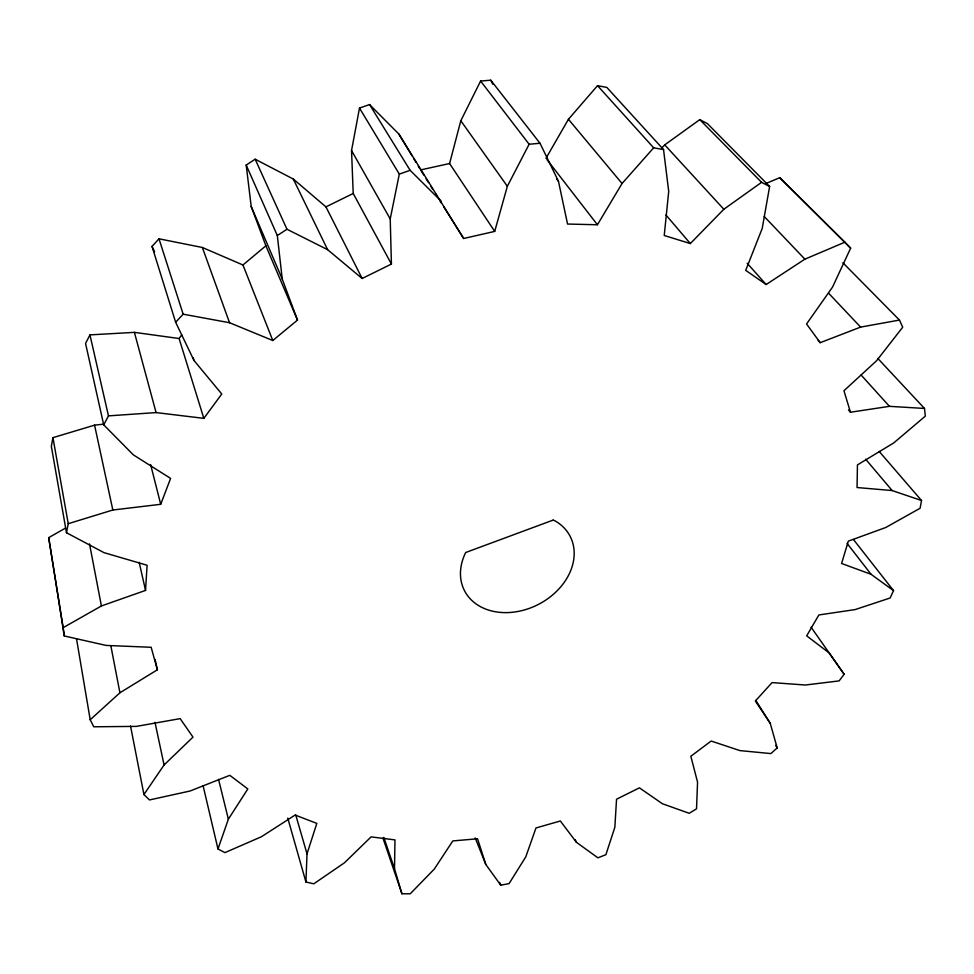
<?xml version="1.0" encoding="UTF-8"?>
<svg xmlns="http://www.w3.org/2000/svg" width="974" height="974" viewBox="0 0 974 974"><rect width="100%" height="100%" fill="white"/><g stroke="black" fill="none" stroke-linecap="round" stroke-linejoin="round"><path stroke-width="1.46" d="M755.824 700.416L770.227 723.28L777.203 747.922L770.884 753.584L739.936 750.601L711.142 741.044L690.834 756.274L697.554 782.146L696.52 808.822L689.215 813.302L662.417 803.745L639.407 787.844L616.542 799.216L614.85 827.328L605.877 854.709L597.89 857.826L576.45 842.315L560.342 820.985L535.98 827.961L525.777 856.876L509.085 883.601L500.77 885.208L485.807 864.486L477.564 838.784L452.825 840.927L434.246 869.137L410.224 893.791L401.921 893.755L394.507 868.735L394.969 839.892L371.082 836.885L344.528 862.733L313.798 883.808L305.933 882.018L287.756 818.087M305.933 882.018L307.017 853.845L316.818 823.383L295.134 815.043L261.373 836.763L224.945 852.615L217.981 848.999L203.14 785.933M217.981 848.999L228.366 819.183L247.822 788.94L229.803 775.328L190.088 791.01L149.497 799.946L143.933 794.541L164.07 764.98L192.986 737.123L180.153 718.629L136.421 726.385L93.796 726.787L90.205 719.749L119.912 692.782L157.374 669.783L151.165 647.284L106.081 645.421L64.284 635.973L63.176 627.658L101.406 605.962L145.54 590.414L147.098 565.261L104.023 552.66L66.488 532.741L51.342 446.311L52.937 437.655L94.575 425.151L103.536 424.177M661.638 148.121L664.731 144.882L699.782 119.632L707.477 123.674L769.63 186.497L762.216 228.403L745.719 270.358L766.148 284.53L804.889 259.169L844.884 242.197L850.631 248.163L832.575 287.026L806.557 323.977L820.193 342.678L860.614 327.106L899.465 320.069L902.715 327.215L876.576 360.733L843.959 390.744L850.46 412.233L889.445 406.341L924.496 408.447L925.3 416.154L893.779 442.89L857.449 464.902L857.047 487.536L892.16 490.555L921.526 500.514L920.089 508.258L885.731 527.518L848.317 541.142L841.597 563.496L871.06 574.283L893.523 590.621L890.139 597.987L855.16 609.578L818.878 614.959L806.679 635.839L829.264 653.043L844.141 674.264L839.125 680.899L805.388 685.014L772.078 682.591L755.337 701.036L770.227 723.28M66.488 532.741L68.241 523.695L112.838 510.011L160.71 504.301L170.596 478.404L133.316 454.834L103.719 424.871L108.467 415.874L156.083 412.586L203.834 418.357L221.768 394.007L194.009 360.514L175.637 322.26L183.161 314.188L229.547 322.723L272.793 340.51L297.496 320.093L265.878 245.789L251.207 206.5L246.203 165.069L255.151 159.212L286.977 229.255L327.593 249.661L362.145 278.491L391.426 264.064L353.209 193.473L351.541 150.544L359.503 108.065L369.572 104.571L398.841 134.022L463.648 238.484L494.707 231.41L507.344 186.29L529.125 144.249L540.01 143.263L558.479 181.334L567.55 224.044L597.427 224.763L622.045 183.502L653.664 147.817L663.538 149.582L668.712 191.391L664.231 235.501L690.335 243.561L723.84 209.252L761.571 182.345L769.63 186.497M391.426 264.064L390.221 218.955L399.303 174.115L359.503 108.065M494.707 231.41L449.586 163.535L460.812 120.739L480.608 81.037L490.786 80.209L540.01 143.263M181.712 334.873L179.094 338.514L134.4 332.365L89.949 334.886L85.554 343.445L103.719 424.871M545.976 158.312L568.439 119.278L597.537 85.663L606.851 87.441L663.538 149.582M175.637 322.26L152.029 246.41L158.993 238.8L202.361 247.493L242.952 264.977L272.793 340.51M242.952 264.977L265.878 245.789M297.496 320.093L282.241 279.051L277.322 235.538L286.977 229.255M64.284 635.973L48.7 537.648L65.295 528.2M255.151 159.212L293.308 179.046L325.949 206.878L353.209 193.473M765.881 183.538L779.76 177.694L844.884 242.197M399.303 174.115L410.127 170.316L441.003 201.009M420.561 169.926L449.586 163.535M850.631 248.163L779.76 177.694M842.863 262.737L899.465 320.069M699.782 119.632L761.571 182.345M764.2 216.472L804.889 259.169M828.582 293.186L860.614 327.106M877.805 358.432L924.496 408.447M664.731 144.882L723.84 209.252M861.126 375.051L889.445 406.341M597.537 85.663L653.664 147.817M818.172 340.413L820.193 342.678M747.155 263.248L766.148 284.53M848.476 409.944L850.46 412.233M879.169 451.425L921.526 500.514M665.96 214.986L690.335 243.561M865.63 459.192L892.16 490.555M568.439 119.278L622.045 183.502M853.467 539.511L893.523 590.621M847.1 543.419L871.06 574.283M546.889 159.505L597.427 224.763M556.641 178.936L558.479 181.334M480.608 81.037L529.125 144.249M460.812 120.739L507.344 186.29M811.099 627.232L844.141 674.264M421.365 171.193L423.751 175.003M426.149 178.814L428.548 182.625M430.934 186.436L432.529 188.968M435.719 194.045L437.326 196.59M439.712 200.4L441.307 202.933M443.706 206.744L463.648 238.484M775.608 745.366L777.203 747.922M369.572 104.571L410.127 170.316M398.841 134.022L412.026 155.816M413.585 158.385L415.91 162.232M418.236 166.079L419.794 168.636M351.541 150.544L390.221 218.955M325.949 206.878L362.145 278.491M490.786 80.209L492.771 84.251M293.308 179.046L327.593 249.661M152.029 246.41L154.61 251.84M575.196 839.588L576.45 842.315M246.203 165.069L277.322 235.538M251.207 206.5L282.241 279.051M499.638 882.42L500.77 885.208M475.239 837.981L485.807 864.486M202.361 247.493L229.547 322.723M383.817 837.433L394.507 868.735M382.952 838.054L401.921 893.755M158.993 238.8L183.161 314.188M193.108 357.653L194.009 360.514M179.094 338.514L203.834 418.357M295.719 814.885L307.017 853.845M134.4 332.365L156.083 412.586M150.605 464.525L160.71 504.301M218.553 779.346L228.366 819.183M89.949 334.886L108.467 415.874M139.16 562.254L145.54 590.414M155.085 659.459L157.374 669.783M94.575 425.151L112.838 510.011M154.988 722.318L164.07 764.98M130.528 726.032L143.933 794.541M110.829 645.665L119.912 692.782M89.523 543.894L101.406 605.962M52.937 437.655L68.241 523.695M76.569 639.09L90.205 719.749M48.7 537.648L63.176 627.658M553.122 520.104L465.706 552.502A59.402 46.009 -27.2 0 0 488.546 610.077A59.402 46.009 -27.2 0 0 563.325 583.609A59.402 46.009 -27.2 0 0 555.058 520.871L553.122 520.104"/></g></svg>
